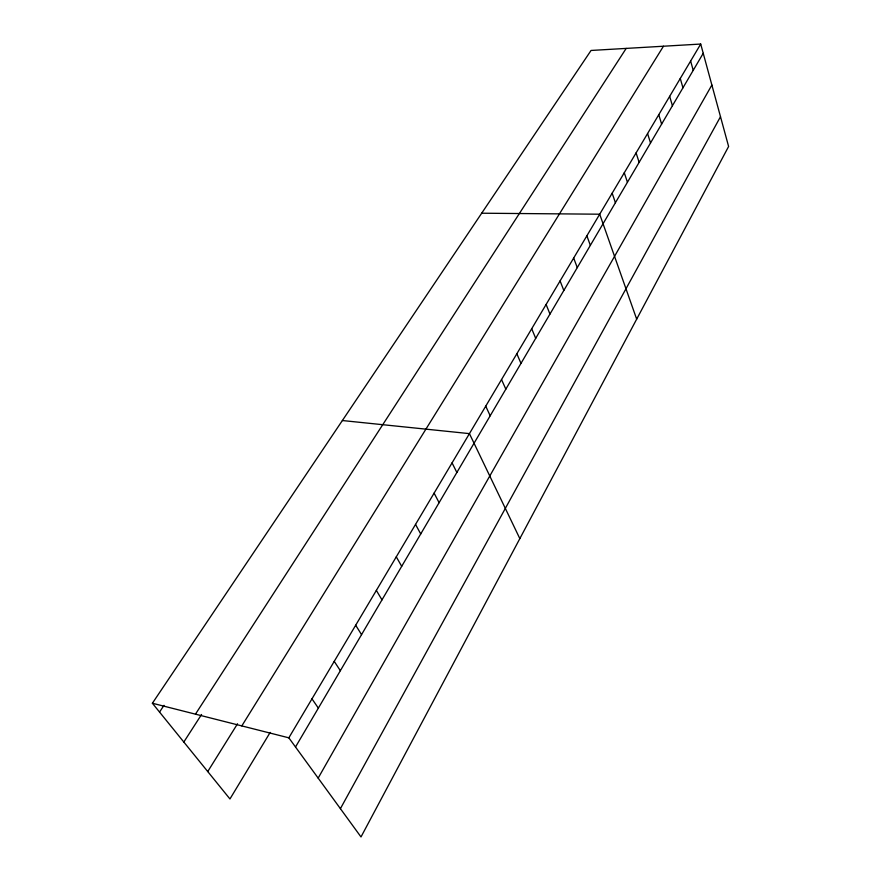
<?xml version="1.0" encoding="UTF-8"?>
<svg xmlns="http://www.w3.org/2000/svg" width="881" height="881" viewBox="0 0 881 881"><rect width="100%" height="100%" fill="white"/><g stroke="black" fill="none" stroke-linecap="round" stroke-linejoin="round"><path stroke-width="1.32" d="M340.407 808.659L720.493 116.699M318.162 778.11L711.87 85.039M295.509 746.989L703.236 53.3M700.714 44.05L728.609 146.477L361.001 836.95L288.836 737.826L700.714 44.05L591.052 50.459L152.391 703.247L229.952 798.968L270.17 732.419M241.812 725.911L663.459 46.23M207.74 771.558L237.529 723.753M183.821 742.033L201.562 714.491M195.461 714.161L626.193 48.411M159.538 712.057L164.009 705.34M481.687 213.213L599.697 214.204L636.677 319.153M342.379 420.534L469.43 433.628L519.834 538.599M152.391 703.247L288.836 737.826M311.973 698.853L318.36 708.115M334.229 661.356L340.352 670.694M355.682 625.224L361.551 634.628M376.352 590.413L381.98 599.873M396.285 556.825L401.692 566.329M415.535 524.415L420.722 533.963M434.113 493.118L439.101 502.688M452.063 462.877L456.865 472.469M485.739 406.163L490.177 415.777M501.531 379.546L505.826 389.171M516.85 353.755L520.979 363.368M531.706 328.734L535.692 338.348M546.11 304.463L549.964 314.065M560.096 280.907L563.818 290.499M573.674 258.034L577.275 267.604M586.867 235.8L590.347 245.359M612.163 193.203L615.412 202.707M624.288 172.775L627.437 182.257M636.093 152.898L639.132 162.357M647.579 133.549L650.53 142.975M658.768 114.706L661.62 124.1M669.659 96.359L672.423 105.72M680.275 78.475L682.951 87.803M690.627 61.042L693.226 70.337"/></g></svg>
